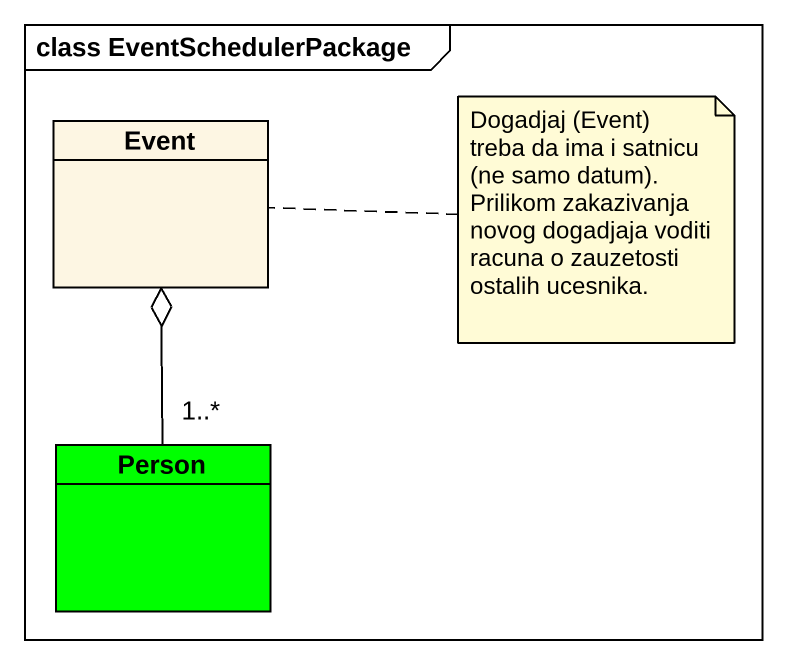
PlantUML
@startuml
mainframe class EventSchedulerPackage
hide circle
hide empty members
class Event
class "Person" as Person_ #00FF00
Person_ "1..*" -up-o Event
note right of Event : Dogadjaj (Event) treba da ima i satnicu (ne samo datum). Prilikom zakazivanja novog dogadjaja voditi racuna o zauzetosti ostalih ucesnika.
@enduml
